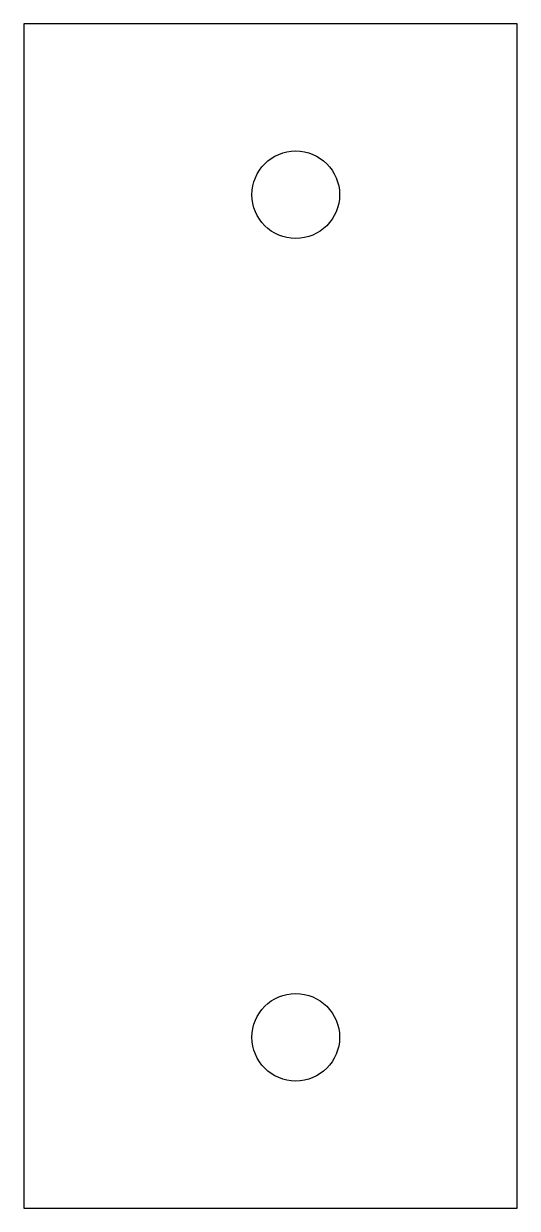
# Model space of a CAD drawing. Header units: millimetres. Extents: x -16.2 to 13.2, y -10.1 to 60.1.
import ezdxf

# ---------------------------------------------------------------- set-up
doc = ezdxf.new("R2010")
doc.units = ezdxf.units.MM
doc.layers.add('CUTOUTS', color=1, linetype='CONTINUOUS')
doc.layers.add('PERIMETER', color=5, linetype='CONTINUOUS')

msp = doc.modelspace()

# ---------------------------------------------------------------- linework, layer by layer
at = {"layer": 'CUTOUTS'}
for centre in [(0, 50), (0, 0)]:
    msp.add_circle(centre, 2.6, dxfattribs=at)
at = {"layer": 'PERIMETER'}
msp.add_lwpolyline([(-16.15, 60.15), (-16.15, -10.15), (13.15, -10.15), (13.15, 60.15)], close=True, dxfattribs=at)

doc.saveas('drawing.dxf')
